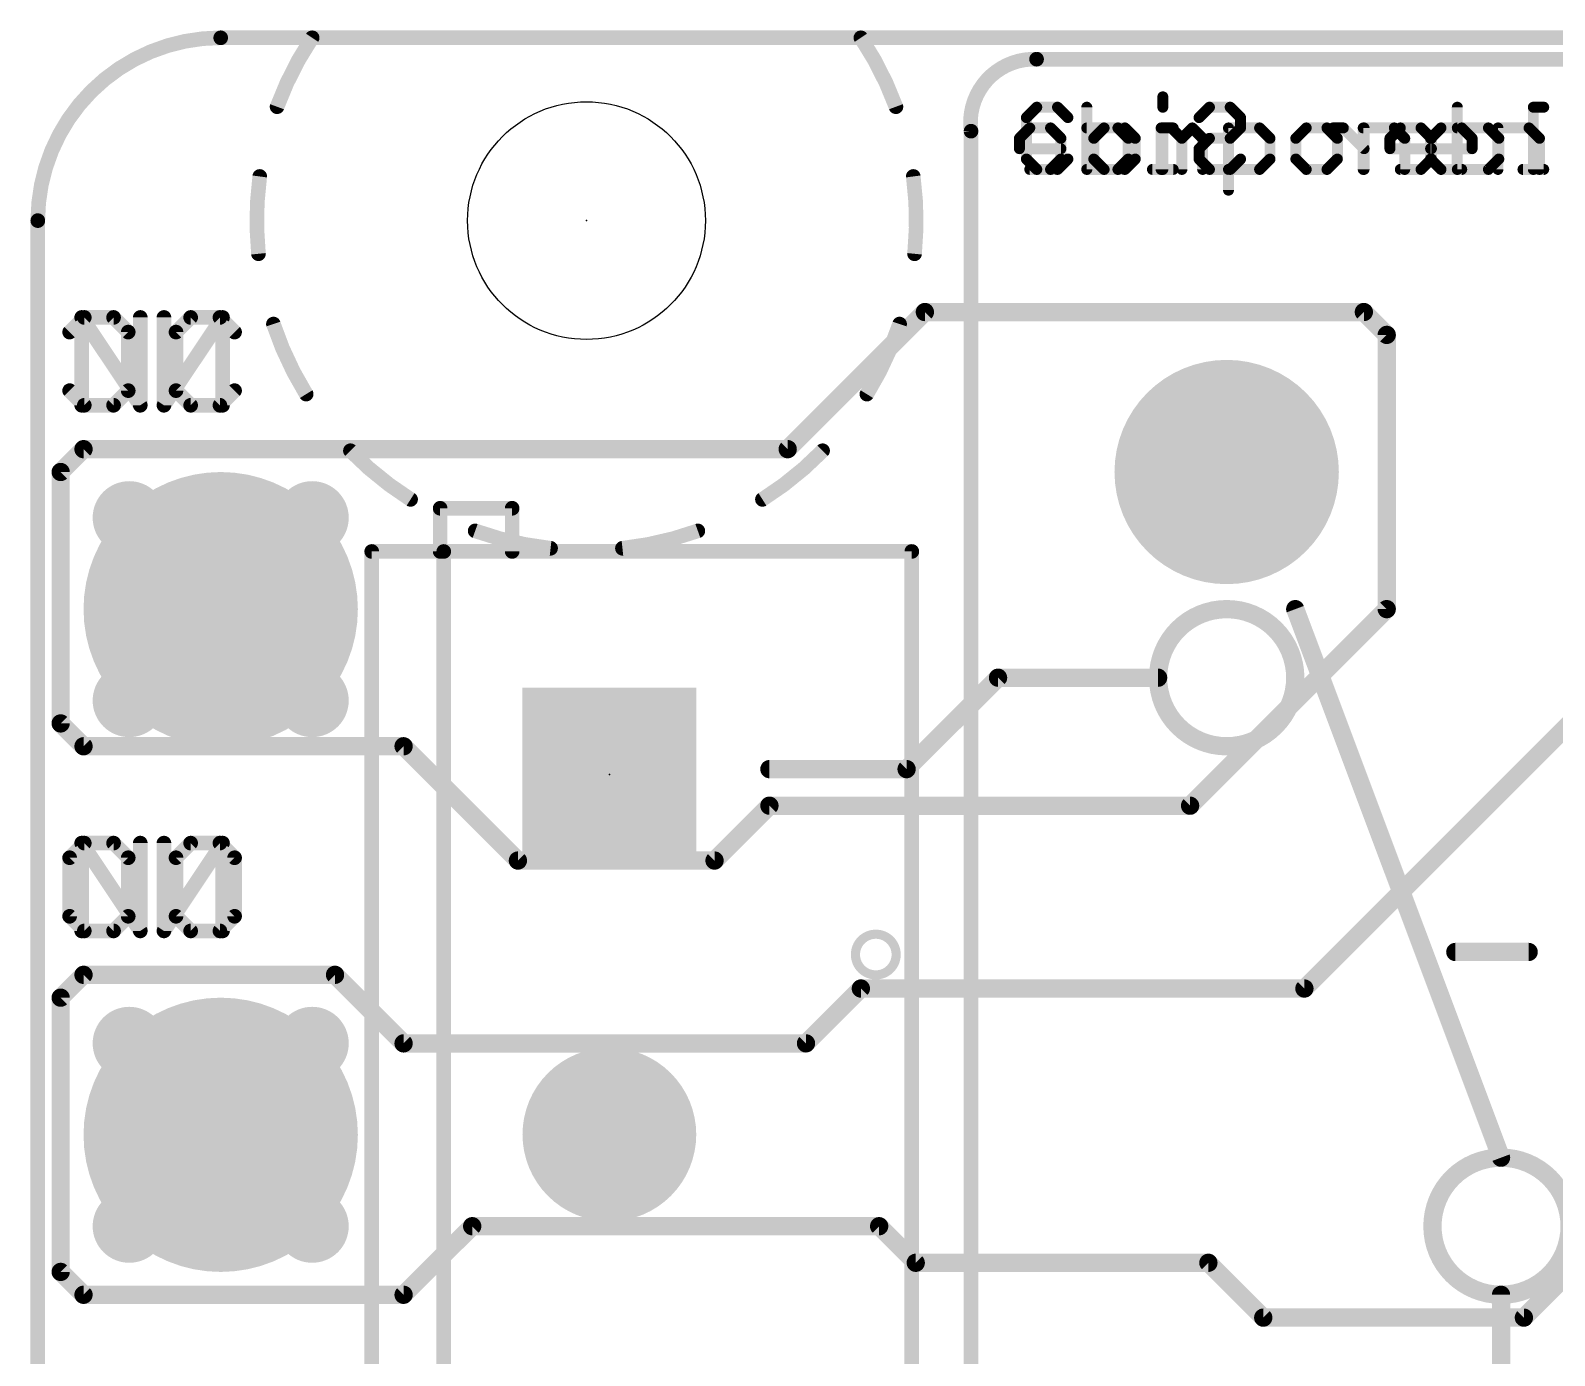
# Model space of a CAD drawing. Extents: x -31 to 86, y -14 to 53.
# Drawn here: x -0.1 to 21.06, y 12.17 to 30.58 of the extents above; entities that cross this region are included whole.
import ezdxf

# ---------------------------------------------------------------- set-up
doc = ezdxf.new("R2010")
doc.units = 0
for name, color, linetype in [('1', 12, 'CONTINUOUS'), ('16', 132, 'CONTINUOUS'), ('17', 110, 'CONTINUOUS'), ('18', 110, 'CONTINUOUS'), ('20', 53, 'CONTINUOUS'), ('21', 41, 'CONTINUOUS'), ('22', 40, 'CONTINUOUS'), ('23', 53, 'CONTINUOUS'), ('51', 53, 'CONTINUOUS')]:
    doc.layers.add(name, color=color, linetype=linetype)

# ---------------------------------------------------------------- blocks, each defined once
blk = doc.blocks.new('SQUAREP')
blk.add_solid([(-0.5, -0.5), (0.5, -0.5), (-0.5, 0.5), (0.5, 0.5)])
blk = doc.blocks.new('ROUNDP')
at = {"const_width": 0.5}
blk.add_lwpolyline([(0, -0.25, 1), (0, 0.25, 1), (0, -0.25)], format="xyb", dxfattribs=at)
blk = doc.blocks.new('ROUNDV')
at = {"const_width": 0.5}
blk.add_lwpolyline([(0, -0.25, 1), (0, 0.25, 1), (0, -0.25)], format="xyb", dxfattribs=at)

msp = doc.modelspace()

# ---------------------------------------------------------------- linework, layer by layer
at = {"layer": '1', "const_width": 0.254}
for points in [[(10.414, 24.765), (12.319, 26.67)], [(12.319, 26.67), (18.415, 26.67)], [(18.415, 26.67), (18.7325, 26.3525)], [(18.7325, 26.3525), (18.7325, 22.5425)], [(0.3175, 24.4475), (0.635, 24.765)], [(0.635, 24.765), (10.414, 24.765)], [(0.3175, 20.955), (0.3175, 24.4475)], [(18.7325, 22.5425), (16.002, 19.812)], [(17.5895, 17.272), (21.9075, 21.59)], [(0.635, 20.6375), (0.3175, 20.955)], [(5.08, 20.6375), (0.635, 20.6375)], [(6.6675, 19.05), (5.08, 20.6375)], [(10.16, 19.812), (9.398, 19.05)], [(16.002, 19.812), (10.16, 19.812)], [(27.6225, 19.685), (20.6375, 12.7)], [(9.398, 19.05), (6.6675, 19.05)], [(0.3175, 17.145), (0.635, 17.4625)], [(0.635, 17.4625), (4.1275, 17.4625)], [(4.1275, 17.4625), (5.08, 16.51)], [(10.668, 16.51), (11.43, 17.272)], [(11.43, 17.272), (17.5895, 17.272)], [(0.3175, 13.335), (0.3175, 17.145)], [(5.08, 16.51), (10.668, 16.51)], [(6.0325, 13.97), (5.08, 13.0175)], [(11.684, 13.97), (6.0325, 13.97)], [(12.192, 13.462), (11.684, 13.97)], [(16.256, 13.462), (12.192, 13.462)], [(17.018, 12.7), (16.256, 13.462)], [(0.635, 13.0175), (0.3175, 13.335)], [(5.08, 13.0175), (0.635, 13.0175)], [(20.6375, 12.7), (17.018, 12.7)]]:
    msp.add_lwpolyline(points, dxfattribs=at)
at = {"layer": '1', "const_width": 0.127}
for points in [[(12.319, 26.7335, 1), (12.319, 26.6065)], [(12.3639, 26.6251, 1), (12.2741, 26.7149)], [(18.4599, 26.7149, 1), (18.3701, 26.6251)], [(18.415, 26.6065, 1), (18.415, 26.7335)], [(18.796, 26.3525, 1), (18.669, 26.3525)], [(18.6876, 26.3076, 1), (18.7774, 26.3974)], [(0.635, 24.8285, 1), (0.635, 24.7015)], [(0.6799, 24.7201, 1), (0.5901, 24.8099)], [(10.3691, 24.8099, 1), (10.4589, 24.7201)], [(10.414, 24.7015, 1), (10.414, 24.8285)], [(0.381, 24.4475, 1), (0.254, 24.4475)], [(0.2726, 24.4924, 1), (0.3624, 24.4026)], [(18.7774, 22.4976, 1), (18.6876, 22.5874)], [(18.669, 22.5425, 1), (18.796, 22.5425)], [(0.3624, 20.9999, 1), (0.2726, 20.9101)], [(0.254, 20.955, 1), (0.381, 20.955)], [(0.635, 20.701, 1), (0.635, 20.574)], [(0.5901, 20.5926, 1), (0.6799, 20.6824)], [(5.1249, 20.6824, 1), (5.0351, 20.5926)], [(5.08, 20.574, 1), (5.08, 20.701)], [(10.16, 19.8755, 1), (10.16, 19.7485)], [(10.2049, 19.7671, 1), (10.1151, 19.8569)], [(15.9571, 19.8569, 1), (16.0469, 19.7671)], [(16.002, 19.7485, 1), (16.002, 19.8755)], [(6.6675, 19.1135, 1), (6.6675, 18.9865)], [(6.6226, 19.0051, 1), (6.7124, 19.0949)], [(9.3531, 19.0949, 1), (9.4429, 19.0051)], [(9.398, 18.9865, 1), (9.398, 19.1135)], [(0.635, 17.526, 1), (0.635, 17.399)], [(0.6799, 17.4176, 1), (0.5901, 17.5074)], [(4.1724, 17.5074, 1), (4.0826, 17.4176)], [(4.1275, 17.399, 1), (4.1275, 17.526)], [(11.43, 17.3355, 1), (11.43, 17.2085)], [(11.4749, 17.2271, 1), (11.3851, 17.3169)], [(17.5446, 17.3169, 1), (17.6344, 17.2271)], [(17.5895, 17.2085, 1), (17.5895, 17.3355)], [(0.381, 17.145, 1), (0.254, 17.145)], [(0.2726, 17.1899, 1), (0.3624, 17.1001)], [(5.08, 16.5735, 1), (5.08, 16.4465)], [(5.0351, 16.4651, 1), (5.1249, 16.5549)], [(10.6231, 16.5549, 1), (10.7129, 16.4651)], [(10.668, 16.4465, 1), (10.668, 16.5735)], [(6.0325, 14.0335, 1), (6.0325, 13.9065)], [(6.0774, 13.9251, 1), (5.9876, 14.0149)], [(11.7289, 14.0149, 1), (11.6391, 13.9251)], [(11.684, 13.9065, 1), (11.684, 14.0335)], [(12.192, 13.5255, 1), (12.192, 13.3985)], [(12.1471, 13.4171, 1), (12.2369, 13.5069)], [(16.3009, 13.5069, 1), (16.2111, 13.4171)], [(16.256, 13.3985, 1), (16.256, 13.5255)], [(0.3624, 13.3799, 1), (0.2726, 13.2901)], [(0.254, 13.335, 1), (0.381, 13.335)], [(0.635, 13.081, 1), (0.635, 12.954)], [(0.5901, 12.9726, 1), (0.6799, 13.0624)], [(5.0351, 13.0624, 1), (5.1249, 12.9726)], [(5.08, 12.954, 1), (5.08, 13.081)], [(17.018, 12.7635, 1), (17.018, 12.6365)], [(16.9731, 12.6551, 1), (17.0629, 12.7449)], [(20.5926, 12.7449, 1), (20.6824, 12.6551)], [(20.6375, 12.6365, 1), (20.6375, 12.7635)]]:
    msp.add_lwpolyline(points, format="xyb", dxfattribs=at)
at = {"layer": '16', "const_width": 0.254}
for points in [[(10.414, 24.765), (12.319, 26.67)], [(12.319, 26.67), (18.415, 26.67)], [(18.415, 26.67), (18.7325, 26.3525)], [(18.7325, 26.3525), (18.7325, 22.5425)], [(0.3175, 24.4475), (0.635, 24.765)], [(0.635, 24.765), (10.414, 24.765)], [(0.3175, 20.955), (0.3175, 24.4475)], [(18.7325, 22.5425), (16.002, 19.812)], [(17.5895, 17.272), (21.9075, 21.59)], [(0.635, 20.6375), (0.3175, 20.955)], [(5.08, 20.6375), (0.635, 20.6375)], [(6.6675, 19.05), (5.08, 20.6375)], [(10.16, 19.812), (9.398, 19.05)], [(16.002, 19.812), (10.16, 19.812)], [(27.6225, 19.685), (20.6375, 12.7)], [(9.398, 19.05), (6.6675, 19.05)], [(0.3175, 17.145), (0.635, 17.4625)], [(0.635, 17.4625), (4.1275, 17.4625)], [(4.1275, 17.4625), (5.08, 16.51)], [(10.668, 16.51), (11.43, 17.272)], [(11.43, 17.272), (17.5895, 17.272)], [(0.3175, 13.335), (0.3175, 17.145)], [(5.08, 16.51), (10.668, 16.51)], [(6.0325, 13.97), (5.08, 13.0175)], [(11.684, 13.97), (6.0325, 13.97)], [(12.192, 13.462), (11.684, 13.97)], [(16.256, 13.462), (12.192, 13.462)], [(17.018, 12.7), (16.256, 13.462)], [(0.635, 13.0175), (0.3175, 13.335)], [(5.08, 13.0175), (0.635, 13.0175)], [(20.6375, 12.7), (17.018, 12.7)]]:
    msp.add_lwpolyline(points, dxfattribs=at)
at = {"layer": '16', "const_width": 0.127}
for points in [[(12.319, 26.7335, 1), (12.319, 26.6065)], [(12.3639, 26.6251, 1), (12.2741, 26.7149)], [(18.4599, 26.7149, 1), (18.3701, 26.6251)], [(18.415, 26.6065, 1), (18.415, 26.7335)], [(18.796, 26.3525, 1), (18.669, 26.3525)], [(18.6876, 26.3076, 1), (18.7774, 26.3974)], [(0.635, 24.8285, 1), (0.635, 24.7015)], [(0.6799, 24.7201, 1), (0.5901, 24.8099)], [(10.3691, 24.8099, 1), (10.4589, 24.7201)], [(10.414, 24.7015, 1), (10.414, 24.8285)], [(0.381, 24.4475, 1), (0.254, 24.4475)], [(0.2726, 24.4924, 1), (0.3624, 24.4026)], [(18.7774, 22.4976, 1), (18.6876, 22.5874)], [(18.669, 22.5425, 1), (18.796, 22.5425)], [(0.3624, 20.9999, 1), (0.2726, 20.9101)], [(0.254, 20.955, 1), (0.381, 20.955)], [(0.635, 20.701, 1), (0.635, 20.574)], [(0.5901, 20.5926, 1), (0.6799, 20.6824)], [(5.1249, 20.6824, 1), (5.0351, 20.5926)], [(5.08, 20.574, 1), (5.08, 20.701)], [(10.16, 19.8755, 1), (10.16, 19.7485)], [(10.2049, 19.7671, 1), (10.1151, 19.8569)], [(15.9571, 19.8569, 1), (16.0469, 19.7671)], [(16.002, 19.7485, 1), (16.002, 19.8755)], [(6.6675, 19.1135, 1), (6.6675, 18.9865)], [(6.6226, 19.0051, 1), (6.7124, 19.0949)], [(9.3531, 19.0949, 1), (9.4429, 19.0051)], [(9.398, 18.9865, 1), (9.398, 19.1135)], [(0.635, 17.526, 1), (0.635, 17.399)], [(0.6799, 17.4176, 1), (0.5901, 17.5074)], [(4.1724, 17.5074, 1), (4.0826, 17.4176)], [(4.1275, 17.399, 1), (4.1275, 17.526)], [(11.43, 17.3355, 1), (11.43, 17.2085)], [(11.4749, 17.2271, 1), (11.3851, 17.3169)], [(17.5446, 17.3169, 1), (17.6344, 17.2271)], [(17.5895, 17.2085, 1), (17.5895, 17.3355)], [(0.381, 17.145, 1), (0.254, 17.145)], [(0.2726, 17.1899, 1), (0.3624, 17.1001)], [(5.08, 16.5735, 1), (5.08, 16.4465)], [(5.0351, 16.4651, 1), (5.1249, 16.5549)], [(10.6231, 16.5549, 1), (10.7129, 16.4651)], [(10.668, 16.4465, 1), (10.668, 16.5735)], [(6.0325, 14.0335, 1), (6.0325, 13.9065)], [(6.0774, 13.9251, 1), (5.9876, 14.0149)], [(11.7289, 14.0149, 1), (11.6391, 13.9251)], [(11.684, 13.9065, 1), (11.684, 14.0335)], [(12.192, 13.5255, 1), (12.192, 13.3985)], [(12.1471, 13.4171, 1), (12.2369, 13.5069)], [(16.3009, 13.5069, 1), (16.2111, 13.4171)], [(16.256, 13.3985, 1), (16.256, 13.5255)], [(0.3624, 13.3799, 1), (0.2726, 13.2901)], [(0.254, 13.335, 1), (0.381, 13.335)], [(0.635, 13.081, 1), (0.635, 12.954)], [(0.5901, 12.9726, 1), (0.6799, 13.0624)], [(5.0351, 13.0624, 1), (5.1249, 12.9726)], [(5.08, 12.954, 1), (5.08, 13.081)], [(17.018, 12.7635, 1), (17.018, 12.6365)], [(16.9731, 12.6551, 1), (17.0629, 12.7449)], [(20.5926, 12.7449, 1), (20.6824, 12.6551)], [(20.6375, 12.6365, 1), (20.6375, 12.7635)]]:
    msp.add_lwpolyline(points, format="xyb", dxfattribs=at)
at = {"layer": '20'}
for points, const_width in [([(2.54, 30.48, 0.4142), (0, 27.94)], 0.2032), ([(2.54, 30.5308, 1), (2.54, 30.4292)], 0.1016), ([(2.54, 30.4292, 1), (2.54, 30.5308)], 0.1016), ([(0.0508, 27.94, 1), (-0.0508, 27.94)], 0.1016), ([(-0.0508, 27.94, 1), (0.0508, 27.94)], 0.1016)]:
    msp.add_lwpolyline(points, format="xyb", dxfattribs=dict(at, const_width=const_width))
at = {"layer": '20', "const_width": 0.2032}
for points in [[(2.54, 30.48), (59.69, 30.48)], [(0, 27.94), (0, 2.54)]]:
    msp.add_lwpolyline(points, dxfattribs=at)
at = {"layer": '20'}
msp.add_circle((7.62, 27.94), 1.651, dxfattribs=at)
at = {"layer": '21'}
for points, const_width in [([(3.81, 30.48, 0.0589), (3.323, 29.5221)], 0.2032), ([(3.8523, 30.4518, 1), (3.7677, 30.5082)], 0.1016), ([(11.917, 29.5221, 0.0589), (11.43, 30.48)], 0.2032), ([(11.4723, 30.5082, 1), (11.3877, 30.4518)], 0.1016), ([(13.87, 30.1825, 0.4663), (12.96, 29.1825)], 0.2032), ([(13.87, 30.2333, 1), (13.87, 30.1317)], 0.1016), ([(13.868, 30.1317, 1), (13.872, 30.2333)], 0.1016), ([(3.2753, 29.5397, 1), (3.3706, 29.5046)], 0.1016), ([(11.8694, 29.5046, 1), (11.9647, 29.5397)], 0.1016), ([(13.7668, 29.3715, 1), (13.6906, 29.3715)], 0.0762), ([(13.7018, 29.3984, 1), (13.7556, 29.3445)], 0.0762), ([(13.8728, 29.5536, 1), (13.8728, 29.4774)], 0.0762), ([(13.8997, 29.4886, 1), (13.8458, 29.5425)], 0.0762), ([(14.1878, 29.5425, 1), (14.1339, 29.4886)], 0.0762), ([(14.1609, 29.4774, 1), (14.1609, 29.5536)], 0.0762), ([(14.278, 29.3445, 1), (14.3319, 29.3984)], 0.0762), ([(13.0108, 29.1825, 1), (12.9092, 29.1825)], 0.1016), ([(12.9097, 29.1757, 1), (13.0103, 29.1893)], 0.1016), ([(14.8083, 29.2655, 1), (14.8083, 29.1893)], 0.0762), ([(14.8352, 29.2005, 1), (14.7813, 29.2544)], 0.0762), ([(15.1233, 29.2544, 1), (15.0694, 29.2005)], 0.0762), ([(15.0964, 29.1893, 1), (15.0964, 29.2655)], 0.0762), ([(15.6378, 29.2274, 1), (15.5616, 29.2274)], 0.0762), ([(15.5997, 29.2655, 1), (15.5997, 29.1893)], 0.0762), ([(15.7707, 29.2544, 1), (15.7169, 29.2005)], 0.0762), ([(15.7438, 29.1893, 1), (15.7438, 29.2655)], 0.0762), ([(16.0588, 29.2544, 1), (16.005, 29.2005)], 0.0762), ([(16.0588, 29.2005, 1), (16.005, 29.2544)], 0.0762), ([(16.5734, 29.2274, 1), (16.4972, 29.2274)], 0.0762), ([(16.5353, 29.2655, 1), (16.5353, 29.1893)], 0.0762), ([(16.9944, 29.2544, 1), (16.9405, 29.2005)], 0.0762), ([(16.9674, 29.1893, 1), (16.9674, 29.2655)], 0.0762), ([(17.6148, 29.2655, 1), (17.6148, 29.1893)], 0.0762), ([(17.6418, 29.2005, 1), (17.5879, 29.2544)], 0.0762), ([(17.9299, 29.2544, 1), (17.876, 29.2005)], 0.0762), ([(17.9029, 29.1893, 1), (17.9029, 29.2655)], 0.0762), ([(18.4444, 29.2274, 1), (18.3682, 29.2274)], 0.0762), ([(18.4063, 29.2655, 1), (18.4063, 29.1893)], 0.0762), ([(18.8654, 29.2544, 1), (18.8115, 29.2005)], 0.0762), ([(18.8385, 29.1893, 1), (18.8385, 29.2655)], 0.0762), ([(19.4859, 29.2655, 1), (19.4859, 29.1893)], 0.0762), ([(19.5128, 29.2005, 1), (19.4589, 29.2544)], 0.0762), ([(19.8009, 29.2544, 1), (19.747, 29.2005)], 0.0762), ([(19.774, 29.1893, 1), (19.774, 29.2655)], 0.0762), ([(20.3154, 29.2274, 1), (20.2392, 29.2274)], 0.0762), ([(20.2773, 29.2655, 1), (20.2773, 29.1893)], 0.0762), ([(20.7364, 29.2544, 1), (20.6826, 29.2005)], 0.0762), ([(20.7095, 29.1893, 1), (20.7095, 29.2655)], 0.0762), ([(14.7023, 29.0834, 1), (14.6261, 29.0834)], 0.0762), ([(14.6373, 29.1103, 1), (14.6912, 29.0564)], 0.0762), ([(15.2785, 29.0834, 1), (15.2023, 29.0834)], 0.0762), ([(15.2135, 29.0564, 1), (15.2674, 29.1103)], 0.0762), ([(15.8609, 29.1103, 1), (15.9148, 29.0564)], 0.0762), ([(15.926, 29.0834, 1), (15.8498, 29.0834)], 0.0762), ([(15.8609, 29.0564, 1), (15.9148, 29.1103)], 0.0762), ([(16.2141, 29.0834, 1), (16.1379, 29.0834)], 0.0762), ([(16.149, 29.0564, 1), (16.2029, 29.1103)], 0.0762), ([(17.1496, 29.0834, 1), (17.0734, 29.0834)], 0.0762), ([(17.0845, 29.0564, 1), (17.1384, 29.1103)], 0.0762), ([(17.4438, 29.1103, 1), (17.4977, 29.0564)], 0.0762), ([(17.5089, 29.0834, 1), (17.4327, 29.0834)], 0.0762), ([(18.0851, 29.0834, 1), (18.0089, 29.0834)], 0.0762), ([(18.0201, 29.0564, 1), (18.0739, 29.1103)], 0.0762), ([(19.0206, 29.0834, 1), (18.9444, 29.0834)], 0.0762), ([(18.9556, 29.0564, 1), (19.0095, 29.1103)], 0.0762), ([(19.3799, 29.0834, 1), (19.3037, 29.0834)], 0.0762), ([(19.3149, 29.1103, 1), (19.3688, 29.0564)], 0.0762), ([(19.3418, 28.9774, 1), (19.3418, 28.9012)], 0.0762), ([(19.9561, 29.0834, 1), (19.8799, 29.0834)], 0.0762), ([(19.8911, 29.0564, 1), (19.945, 29.1103)], 0.0762), ([(19.918, 28.9012, 1), (19.918, 28.9774)], 0.0762), ([(20.8917, 29.0834, 1), (20.8155, 29.0834)], 0.0762), ([(20.8266, 29.0564, 1), (20.8805, 29.1103)], 0.0762), ([(13.7556, 28.8222, 1), (13.7018, 28.7683)], 0.0762), ([(13.6906, 28.7953, 1), (13.7668, 28.7953)], 0.0762), ([(14.3319, 28.7683, 1), (14.278, 28.8222)], 0.0762), ([(14.6912, 28.8222, 1), (14.6373, 28.7683)], 0.0762), ([(14.6261, 28.7953, 1), (14.7023, 28.7953)], 0.0762), ([(15.2023, 28.7953, 1), (15.2785, 28.7953)], 0.0762), ([(15.2674, 28.7683, 1), (15.2135, 28.8222)], 0.0762), ([(17.0734, 28.7953, 1), (17.1496, 28.7953)], 0.0762), ([(17.1384, 28.7683, 1), (17.0845, 28.8222)], 0.0762), ([(17.4977, 28.8222, 1), (17.4438, 28.7683)], 0.0762), ([(17.4327, 28.7953, 1), (17.5089, 28.7953)], 0.0762), ([(18.0089, 28.7953, 1), (18.0851, 28.7953)], 0.0762), ([(18.0739, 28.7683, 1), (18.0201, 28.8222)], 0.0762), ([(19.3688, 28.8222, 1), (19.3149, 28.7683)], 0.0762), ([(19.3037, 28.7953, 1), (19.3799, 28.7953)], 0.0762), ([(19.8799, 28.9393, 1), (19.9561, 28.9393)], 0.0762), ([(3.0822, 28.5536, 0.0589), (3.0642, 27.4792)], 0.2032), ([(3.1326, 28.5468, 1), (3.0319, 28.5604)], 0.1016), ([(12.2081, 28.5604, 1), (12.1074, 28.5468)], 0.1016), ([(12.1758, 27.4792, 0.0589), (12.1578, 28.5536)], 0.2032), ([(13.8728, 28.6893, 1), (13.8728, 28.6131)], 0.0762), ([(13.8458, 28.6243, 1), (13.8997, 28.6781)], 0.0762), ([(14.1339, 28.6781, 1), (14.1878, 28.6243)], 0.0762), ([(14.1609, 28.6131, 1), (14.1609, 28.6893)], 0.0762), ([(14.8083, 28.6893, 1), (14.8083, 28.6131)], 0.0762), ([(14.7813, 28.6243, 1), (14.8352, 28.6781)], 0.0762), ([(15.0694, 28.6781, 1), (15.1233, 28.6243)], 0.0762), ([(15.0964, 28.6131, 1), (15.0964, 28.6893)], 0.0762), ([(15.5616, 28.6512, 1), (15.6378, 28.6512)], 0.0762), ([(15.8498, 28.6512, 1), (15.926, 28.6512)], 0.0762), ([(16.1379, 28.6512, 1), (16.2141, 28.6512)], 0.0762), ([(16.5353, 28.6893, 1), (16.5353, 28.6131)], 0.0762), ([(16.9405, 28.6781, 1), (16.9944, 28.6243)], 0.0762), ([(16.9674, 28.6131, 1), (16.9674, 28.6893)], 0.0762), ([(17.6148, 28.6893, 1), (17.6148, 28.6131)], 0.0762), ([(17.5879, 28.6243, 1), (17.6418, 28.6781)], 0.0762), ([(17.876, 28.6781, 1), (17.9299, 28.6243)], 0.0762), ([(17.9029, 28.6131, 1), (17.9029, 28.6893)], 0.0762), ([(18.3682, 28.6512, 1), (18.4444, 28.6512)], 0.0762), ([(18.9444, 28.6512, 1), (19.0206, 28.6512)], 0.0762), ([(19.4859, 28.6893, 1), (19.4859, 28.6131)], 0.0762), ([(19.4589, 28.6243, 1), (19.5128, 28.6781)], 0.0762), ([(19.774, 28.6131, 1), (19.774, 28.6893)], 0.0762), ([(20.2392, 28.6512, 1), (20.3154, 28.6512)], 0.0762), ([(20.8155, 28.6512, 1), (20.8917, 28.6512)], 0.0762), ([(16.4972, 28.3631, 1), (16.5734, 28.3631)], 0.0762), ([(3.0137, 27.4741, 1), (3.1147, 27.4843)], 0.1016), ([(12.1253, 27.4843, 1), (12.2263, 27.4741)], 0.1016), ([(0.6519, 26.623, 1), (0.5673, 26.5667)], 0.1016), ([(0.6604, 26.5948, 1), (0.5588, 26.5948)], 0.1016), ([(1.4739, 26.5948, 1), (1.3723, 26.5948)], 0.1016), ([(2.1227, 26.6456, 1), (2.1227, 26.544)], 0.1016), ([(2.1586, 26.5589, 1), (2.0868, 26.6308)], 0.1016), ([(2.5654, 26.6308, 1), (2.4935, 26.5589)], 0.1016), ([(2.5294, 26.544, 1), (2.5294, 26.6456)], 0.1016), ([(1.9701, 26.3915, 1), (1.8685, 26.3915)], 0.1016), ([(1.8834, 26.4274, 1), (1.9552, 26.3555)], 0.1016), ([(2.6969, 26.3555, 1), (2.7687, 26.4274)], 0.1016), ([(3.2722, 26.5031, 0.0589), (3.7268, 25.5294)], 0.2032), ([(3.3205, 26.519, 1), (3.224, 26.4871)], 0.1016), ([(11.5132, 25.5294, 0.0589), (11.9678, 26.5031)], 0.2032), ([(12.016, 26.4871, 1), (11.9195, 26.519)], 0.1016), ([(1.9552, 25.6139, 1), (1.8834, 25.5421)], 0.1016), ([(1.8685, 25.578, 1), (1.9701, 25.578)], 0.1016), ([(2.7687, 25.5421, 1), (2.6969, 25.6139)], 0.1016), ([(0.5588, 25.3746, 1), (0.6604, 25.3746)], 0.1016), ([(1.3723, 25.3746, 1), (1.4739, 25.3746)], 0.1016), ([(1.3808, 25.3464, 1), (1.4654, 25.4028)], 0.1016), ([(2.1227, 25.4254, 1), (2.1227, 25.3238)], 0.1016), ([(2.0868, 25.3387, 1), (2.1586, 25.4105)], 0.1016), ([(2.4935, 25.4105, 1), (2.5654, 25.3387)], 0.1016), ([(2.5294, 25.3238, 1), (2.5294, 25.4254)], 0.1016), ([(3.6836, 25.5027, 1), (3.77, 25.5562)], 0.1016), ([(11.47, 25.5562, 1), (11.5564, 25.5027)], 0.1016), ([(4.3779, 24.7787, 1), (4.3052, 24.7077)], 0.1016), ([(4.3416, 24.7432, 0.0589), (5.1769, 24.0672)], 0.2032), ([(10.0631, 24.0672, 0.0589), (10.8984, 24.7432)], 0.2032), ([(10.9348, 24.7077, 1), (10.8621, 24.7787)], 0.1016), ([(5.1497, 24.0242, 1), (5.204, 24.1101)], 0.1016), ([(10.036, 24.1101, 1), (10.0903, 24.0242)], 0.1016), ([(6.0911, 23.6777, 1), (6.0568, 23.582)], 0.1016), ([(6.0739, 23.6298, 0.0589), (7.121, 23.3882)], 0.2032), ([(8.119, 23.3882, 0.0589), (9.1661, 23.6298)], 0.2032), ([(9.1832, 23.582, 1), (9.1489, 23.6777)], 0.1016), ([(4.6883, 23.3438, 1), (4.5867, 23.3438)], 0.1016), ([(4.6375, 23.3946, 1), (4.6375, 23.293)], 0.1016), ([(5.6375, 23.3946, 1), (5.6375, 23.293)], 0.1016), ([(5.6883, 23.3438, 1), (5.5867, 23.3438)], 0.1016), ([(5.6375, 23.293, 1), (5.6375, 23.3946)], 0.1016), ([(7.1155, 23.3377, 1), (7.1265, 23.4387)], 0.1016), ([(8.1135, 23.4387, 1), (8.1245, 23.3377)], 0.1016), ([(12.1883, 23.3438, 1), (12.0867, 23.3438)], 0.1016), ([(12.1375, 23.293, 1), (12.1375, 23.3946)], 0.1016), ([(0.6519, 19.3205, 1), (0.5673, 19.2642)], 0.1016), ([(0.6604, 19.2923, 1), (0.5588, 19.2923)], 0.1016), ([(1.4739, 19.2923, 1), (1.3723, 19.2923)], 0.1016), ([(2.1227, 19.3431, 1), (2.1227, 19.2415)], 0.1016), ([(2.1586, 19.2564, 1), (2.0868, 19.3283)], 0.1016), ([(2.5654, 19.3283, 1), (2.4935, 19.2564)], 0.1016), ([(2.5294, 19.2415, 1), (2.5294, 19.3431)], 0.1016), ([(1.9701, 19.089, 1), (1.8685, 19.089)], 0.1016), ([(1.8834, 19.1249, 1), (1.9552, 19.053)], 0.1016), ([(2.7836, 19.089, 1), (2.682, 19.089)], 0.1016), ([(2.6969, 19.053, 1), (2.7687, 19.1249)], 0.1016), ([(1.9552, 18.3114, 1), (1.8834, 18.2396)], 0.1016), ([(1.8685, 18.2755, 1), (1.9701, 18.2755)], 0.1016), ([(2.682, 18.2755, 1), (2.7836, 18.2755)], 0.1016), ([(2.7687, 18.2396, 1), (2.6969, 18.3114)], 0.1016), ([(0.5588, 18.0721, 1), (0.6604, 18.0721)], 0.1016), ([(1.3723, 18.0721, 1), (1.4739, 18.0721)], 0.1016), ([(1.3808, 18.0439, 1), (1.4654, 18.1003)], 0.1016), ([(2.1227, 18.1229, 1), (2.1227, 18.0213)], 0.1016), ([(2.0868, 18.0362, 1), (2.1586, 18.108)], 0.1016), ([(2.4935, 18.108, 1), (2.5654, 18.0362)], 0.1016), ([(2.5294, 18.0213, 1), (2.5294, 18.1229)], 0.1016)]:
    msp.add_lwpolyline(points, format="xyb", dxfattribs=dict(at, const_width=const_width))
for points, const_width in [([(13.87, 30.1825), (25.645, 30.1825)], 0.2032), ([(13.8728, 29.5155), (13.7287, 29.3715)], 0.1524), ([(13.7287, 29.3715), (13.7287, 28.7953)], 0.1524), ([(14.1609, 29.5155), (13.8728, 29.5155)], 0.1524), ([(14.3049, 29.3715), (14.1609, 29.5155)], 0.1524), ([(12.96, 3.7825), (12.96, 29.1825)], 0.2032), ([(14.8083, 29.2274), (14.6642, 29.0834)], 0.1524), ([(15.0964, 29.2274), (14.8083, 29.2274)], 0.1524), ([(15.2404, 29.0834), (15.0964, 29.2274)], 0.1524), ([(15.5997, 28.6512), (15.5997, 29.2274)], 0.1524), ([(15.5997, 29.2274), (15.7438, 29.2274)], 0.1524), ([(15.7438, 29.2274), (15.8879, 29.0834)], 0.1524), ([(15.8879, 29.0834), (16.0319, 29.2274)], 0.1524), ([(16.0319, 29.2274), (16.176, 29.0834)], 0.1524), ([(16.5353, 28.3631), (16.5353, 29.2274)], 0.1524), ([(16.5353, 29.2274), (16.9674, 29.2274)], 0.1524), ([(16.9674, 29.2274), (17.1115, 29.0834)], 0.1524), ([(17.6148, 29.2274), (17.4708, 29.0834)], 0.1524), ([(17.9029, 29.2274), (17.6148, 29.2274)], 0.1524), ([(18.047, 29.0834), (17.9029, 29.2274)], 0.1524), ([(18.4063, 28.6512), (18.4063, 29.2274)], 0.1524), ([(18.4063, 29.2274), (18.8385, 29.2274)], 0.1524), ([(18.8385, 29.2274), (18.9825, 29.0834)], 0.1524), ([(19.3418, 29.0834), (19.4859, 29.2274)], 0.1524), ([(19.4859, 29.2274), (19.774, 29.2274)], 0.1524), ([(19.774, 29.2274), (19.918, 29.0834)], 0.1524), ([(20.2773, 28.6512), (20.2773, 29.2274)], 0.1524), ([(20.2773, 29.2274), (20.7095, 29.2274)], 0.1524), ([(20.7095, 29.2274), (20.8536, 29.0834)], 0.1524), ([(14.6642, 29.0834), (14.6642, 28.7953)], 0.1524), ([(15.2404, 28.7953), (15.2404, 29.0834)], 0.1524), ([(15.8879, 29.0834), (15.8879, 28.6512)], 0.1524), ([(16.176, 29.0834), (16.176, 28.6512)], 0.1524), ([(17.1115, 29.0834), (17.1115, 28.7953)], 0.1524), ([(17.4708, 29.0834), (17.4708, 28.7953)], 0.1524), ([(18.047, 28.7953), (18.047, 29.0834)], 0.1524), ([(18.9825, 29.0834), (18.9825, 28.6512)], 0.1524), ([(19.3418, 28.7953), (19.3418, 29.0834)], 0.1524), ([(19.918, 28.9393), (19.3418, 28.9393)], 0.1524), ([(19.918, 29.0834), (19.918, 28.9393)], 0.1524), ([(20.8536, 29.0834), (20.8536, 28.6512)], 0.1524), ([(13.7287, 28.7953), (13.8728, 28.6512)], 0.1524), ([(14.1609, 28.6512), (14.3049, 28.7953)], 0.1524), ([(14.6642, 28.7953), (14.8083, 28.6512)], 0.1524), ([(15.0964, 28.6512), (15.2404, 28.7953)], 0.1524), ([(17.1115, 28.7953), (16.9674, 28.6512)], 0.1524), ([(17.4708, 28.7953), (17.6148, 28.6512)], 0.1524), ([(17.9029, 28.6512), (18.047, 28.7953)], 0.1524), ([(19.4859, 28.6512), (19.3418, 28.7953)], 0.1524), ([(13.8728, 28.6512), (14.1609, 28.6512)], 0.1524), ([(14.8083, 28.6512), (15.0964, 28.6512)], 0.1524), ([(16.9674, 28.6512), (16.5353, 28.6512)], 0.1524), ([(17.6148, 28.6512), (17.9029, 28.6512)], 0.1524), ([(19.774, 28.6512), (19.4859, 28.6512)], 0.1524), ([(0.6096, 25.3746), (0.6096, 26.5948)], 0.2032), ([(0.6096, 26.5948), (1.4231, 25.3746)], 0.2032), ([(1.4231, 25.3746), (1.4231, 26.5948)], 0.2032), ([(2.1227, 26.5948), (1.9193, 26.3915)], 0.2032), ([(2.5294, 26.5948), (2.1227, 26.5948)], 0.2032), ([(2.7328, 26.3915), (2.5294, 26.5948)], 0.2032), ([(1.9193, 26.3915), (1.9193, 25.578)], 0.2032), ([(1.9193, 25.578), (2.1227, 25.3746)], 0.2032), ([(2.5294, 25.3746), (2.7328, 25.578)], 0.2032), ([(2.1227, 25.3746), (2.5294, 25.3746)], 0.2032), ([(4.6375, 7.1438), (4.6375, 23.3438)], 0.2032), ([(4.6375, 23.3438), (5.6375, 23.3438)], 0.2032), ([(5.6375, 23.3438), (12.1375, 23.3438)], 0.2032), ([(5.6375, 7.1438), (5.6375, 23.3438)], 0.2032), ([(12.1375, 23.3438), (12.1375, 7.1438)], 0.2032), ([(0.6096, 18.0721), (0.6096, 19.2923)], 0.2032), ([(0.6096, 19.2923), (1.4231, 18.0721)], 0.2032), ([(1.4231, 18.0721), (1.4231, 19.2923)], 0.2032), ([(2.1227, 19.2923), (1.9193, 19.089)], 0.2032), ([(2.5294, 19.2923), (2.1227, 19.2923)], 0.2032), ([(2.7328, 19.089), (2.5294, 19.2923)], 0.2032), ([(1.9193, 19.089), (1.9193, 18.2755)], 0.2032), ([(2.7328, 18.2755), (2.7328, 19.089)], 0.2032), ([(1.9193, 18.2755), (2.1227, 18.0721)], 0.2032), ([(2.5294, 18.0721), (2.7328, 18.2755)], 0.2032), ([(2.1227, 18.0721), (2.5294, 18.0721)], 0.2032)]:
    msp.add_lwpolyline(points, dxfattribs=dict(at, const_width=const_width))
at = {"layer": '22'}
for points, const_width in [([(3.81, 30.48, 0.0589), (3.323, 29.5221)], 0.2032), ([(3.8523, 30.4518, 1), (3.7677, 30.5082)], 0.1016), ([(11.917, 29.5221, 0.0589), (11.43, 30.48)], 0.2032), ([(11.4723, 30.5082, 1), (11.3877, 30.4518)], 0.1016), ([(15.6615, 29.6596, 1), (15.5853, 29.6596)], 0.0762), ([(3.2753, 29.5397, 1), (3.3706, 29.5046)], 0.1016), ([(11.8694, 29.5046, 1), (11.9647, 29.5397)], 0.1016), ([(14.6056, 29.5155, 1), (14.5294, 29.5155)], 0.0762), ([(15.5853, 29.5155, 1), (15.6615, 29.5155)], 0.0762), ([(16.0998, 29.3984, 1), (16.1536, 29.3445)], 0.0762), ([(16.2708, 29.5536, 1), (16.2708, 29.4774)], 0.0762), ([(16.2977, 29.4886, 1), (16.2438, 29.5425)], 0.0762), ([(16.5858, 29.5425, 1), (16.5319, 29.4886)], 0.0762), ([(16.5589, 29.4774, 1), (16.5589, 29.5536)], 0.0762), ([(16.741, 29.3715, 1), (16.6648, 29.3715)], 0.0762), ([(16.676, 29.3445, 1), (16.7299, 29.3984)], 0.0762), ([(19.751, 29.5155, 1), (19.6748, 29.5155)], 0.0762), ([(20.7687, 29.5536, 1), (20.7687, 29.4774)], 0.0762), ([(20.8068, 29.5155, 1), (20.7306, 29.5155)], 0.0762), ([(20.9128, 29.4774, 1), (20.9128, 29.5536)], 0.0762), ([(13.776, 29.2655, 1), (13.776, 29.1893)], 0.0762), ([(13.803, 29.2005, 1), (13.7491, 29.2544)], 0.0762), ([(14.0911, 29.2544, 1), (14.0372, 29.2005)], 0.0762), ([(14.0642, 29.1893, 1), (14.0642, 29.2655)], 0.0762), ([(14.5675, 29.2655, 1), (14.5675, 29.1893)], 0.0762), ([(15.0266, 29.2544, 1), (14.9727, 29.2005)], 0.0762), ([(14.9997, 29.1893, 1), (14.9997, 29.2655)], 0.0762), ([(15.6234, 29.2655, 1), (15.6234, 29.1893)], 0.0762), ([(15.6615, 29.2274, 1), (15.5853, 29.2274)], 0.0762), ([(15.7674, 29.1893, 1), (15.7674, 29.2655)], 0.0762), ([(16.6648, 29.2274, 1), (16.741, 29.2274)], 0.0762), ([(16.7299, 29.2005, 1), (16.676, 29.2544)], 0.0762), ([(17.9859, 29.2655, 1), (17.9859, 29.1893)], 0.0762), ([(18.1569, 29.2544, 1), (18.103, 29.2005)], 0.0762), ([(18.1299, 29.1893, 1), (18.1299, 29.2655)], 0.0762), ([(18.4561, 29.2274, 1), (18.3799, 29.2274)], 0.0762), ([(18.9214, 29.2655, 1), (18.9214, 29.1893)], 0.0762), ([(18.9483, 29.2005, 1), (18.8945, 29.2544)], 0.0762), ([(19.2365, 29.2544, 1), (19.1826, 29.2005)], 0.0762), ([(19.2095, 29.1893, 1), (19.2095, 29.2655)], 0.0762), ([(19.7129, 29.2655, 1), (19.7129, 29.1893)], 0.0762), ([(20.172, 29.2544, 1), (20.1181, 29.2005)], 0.0762), ([(20.145, 29.1893, 1), (20.145, 29.2655)], 0.0762), ([(13.605, 29.1103, 1), (13.6589, 29.0564)], 0.0762), ([(13.6701, 29.0834, 1), (13.5939, 29.0834)], 0.0762), ([(13.632, 28.9774, 1), (13.632, 28.9012)], 0.0762), ([(14.2463, 29.0834, 1), (14.1701, 29.0834)], 0.0762), ([(14.1813, 29.0564, 1), (14.2352, 29.1103)], 0.0762), ([(14.2082, 28.9012, 1), (14.2082, 28.9774)], 0.0762), ([(15.1818, 29.0834, 1), (15.1056, 29.0834)], 0.0762), ([(15.1168, 29.0564, 1), (15.1707, 29.1103)], 0.0762), ([(16.1648, 28.9393, 1), (16.0886, 28.9393)], 0.0762), ([(16.0998, 28.9663, 1), (16.1536, 28.9124)], 0.0762), ([(16.2708, 29.1215, 1), (16.2708, 29.0453)], 0.0762), ([(16.2977, 29.0564, 1), (16.2438, 29.1103)], 0.0762), ([(16.5319, 29.1103, 1), (16.5858, 29.0564)], 0.0762), ([(16.5589, 29.0453, 1), (16.5589, 29.1215)], 0.0762), ([(18.3911, 28.9124, 1), (18.445, 28.9663)], 0.0762), ([(18.8154, 29.0834, 1), (18.7392, 29.0834)], 0.0762), ([(18.7504, 29.1103, 1), (18.8043, 29.0564)], 0.0762), ([(18.7773, 28.9774, 1), (18.7773, 28.9012)], 0.0762), ([(19.3917, 29.0834, 1), (19.3155, 29.0834)], 0.0762), ([(19.3266, 29.0564, 1), (19.3805, 29.1103)], 0.0762), ([(19.3536, 28.9012, 1), (19.3536, 28.9774)], 0.0762), ([(20.3272, 29.0834, 1), (20.251, 29.0834)], 0.0762), ([(20.2621, 29.0564, 1), (20.316, 29.1103)], 0.0762), ([(13.5939, 28.9393, 1), (13.6701, 28.9393)], 0.0762), ([(14.1701, 28.7953, 1), (14.2463, 28.7953)], 0.0762), ([(14.2352, 28.7683, 1), (14.1813, 28.8222)], 0.0762), ([(15.1056, 28.7953, 1), (15.1818, 28.7953)], 0.0762), ([(15.1707, 28.7683, 1), (15.1168, 28.8222)], 0.0762), ([(16.1536, 28.8222, 1), (16.0998, 28.7683)], 0.0762), ([(16.0886, 28.7953, 1), (16.1648, 28.7953)], 0.0762), ([(16.7299, 28.7683, 1), (16.676, 28.8222)], 0.0762), ([(18.7392, 28.9393, 1), (18.8154, 28.9393)], 0.0762), ([(19.3155, 28.7953, 1), (19.3917, 28.7953)], 0.0762), ([(19.3805, 28.7683, 1), (19.3266, 28.8222)], 0.0762), ([(20.251, 28.7953, 1), (20.3272, 28.7953)], 0.0762), ([(20.316, 28.7683, 1), (20.2621, 28.8222)], 0.0762), ([(3.0822, 28.5536, 0.0589), (3.0642, 27.4792)], 0.2032), ([(3.1326, 28.5468, 1), (3.0319, 28.5604)], 0.1016), ([(12.2081, 28.5604, 1), (12.1074, 28.5468)], 0.1016), ([(12.1758, 27.4792, 0.0589), (12.1578, 28.5536)], 0.2032), ([(13.776, 28.6893, 1), (13.776, 28.6131)], 0.0762), ([(14.0372, 28.6781, 1), (14.0911, 28.6243)], 0.0762), ([(14.0642, 28.6131, 1), (14.0642, 28.6893)], 0.0762), ([(14.5675, 28.6893, 1), (14.5675, 28.6131)], 0.0762), ([(14.5294, 28.6512, 1), (14.6056, 28.6512)], 0.0762), ([(14.9727, 28.6781, 1), (15.0266, 28.6243)], 0.0762), ([(14.9997, 28.6131, 1), (14.9997, 28.6893)], 0.0762), ([(15.4793, 28.6893, 1), (15.4793, 28.6131)], 0.0762), ([(15.5853, 28.6512, 1), (15.6615, 28.6512)], 0.0762), ([(15.7674, 28.6131, 1), (15.7674, 28.6893)], 0.0762), ([(16.2708, 28.6893, 1), (16.2708, 28.6131)], 0.0762), ([(16.2438, 28.6243, 1), (16.2977, 28.6781)], 0.0762), ([(16.5319, 28.6781, 1), (16.5858, 28.6243)], 0.0762), ([(16.5589, 28.6131, 1), (16.5589, 28.6893)], 0.0762), ([(18.3799, 28.6512, 1), (18.4561, 28.6512)], 0.0762), ([(18.9214, 28.6893, 1), (18.9214, 28.6131)], 0.0762), ([(19.1826, 28.6781, 1), (19.2365, 28.6243)], 0.0762), ([(19.2095, 28.6131, 1), (19.2095, 28.6893)], 0.0762), ([(19.7129, 28.6893, 1), (19.7129, 28.6131)], 0.0762), ([(19.6748, 28.6512, 1), (19.751, 28.6512)], 0.0762), ([(20.1181, 28.6781, 1), (20.172, 28.6243)], 0.0762), ([(20.145, 28.6131, 1), (20.145, 28.6893)], 0.0762), ([(20.6247, 28.6893, 1), (20.6247, 28.6131)], 0.0762), ([(20.7306, 28.6512, 1), (20.8068, 28.6512)], 0.0762), ([(20.9128, 28.6131, 1), (20.9128, 28.6893)], 0.0762), ([(3.0137, 27.4741, 1), (3.1147, 27.4843)], 0.1016), ([(12.1253, 27.4843, 1), (12.2263, 27.4741)], 0.1016), ([(0.6456, 26.6456, 1), (0.6456, 26.544)], 0.1016), ([(0.6815, 26.5589, 1), (0.6096, 26.6308)], 0.1016), ([(1.0882, 26.6308, 1), (1.0164, 26.5589)], 0.1016), ([(1.0523, 26.544, 1), (1.0523, 26.6456)], 0.1016), ([(1.8027, 26.5948, 1), (1.7011, 26.5948)], 0.1016), ([(2.6162, 26.5948, 1), (2.5146, 26.5948)], 0.1016), ([(2.6077, 26.5667, 1), (2.5231, 26.623)], 0.1016), ([(0.4063, 26.4274, 1), (0.4781, 26.3555)], 0.1016), ([(1.3065, 26.3915, 1), (1.2049, 26.3915)], 0.1016), ([(1.2198, 26.3555, 1), (1.2916, 26.4274)], 0.1016), ([(3.2722, 26.5031, 0.0589), (3.7268, 25.5294)], 0.2032), ([(3.3205, 26.519, 1), (3.224, 26.4871)], 0.1016), ([(11.5132, 25.5294, 0.0589), (11.9678, 26.5031)], 0.2032), ([(12.016, 26.4871, 1), (11.9195, 26.519)], 0.1016), ([(0.4781, 25.6139, 1), (0.4063, 25.5421)], 0.1016), ([(1.2049, 25.578, 1), (1.3065, 25.578)], 0.1016), ([(1.2916, 25.5421, 1), (1.2198, 25.6139)], 0.1016), ([(0.6456, 25.4254, 1), (0.6456, 25.3238)], 0.1016), ([(0.6096, 25.3387, 1), (0.6815, 25.4105)], 0.1016), ([(1.0164, 25.4105, 1), (1.0882, 25.3387)], 0.1016), ([(1.0523, 25.3238, 1), (1.0523, 25.4254)], 0.1016), ([(1.7096, 25.4028, 1), (1.7942, 25.3464)], 0.1016), ([(1.7011, 25.3746, 1), (1.8027, 25.3746)], 0.1016), ([(2.5146, 25.3746, 1), (2.6162, 25.3746)], 0.1016), ([(3.6836, 25.5027, 1), (3.77, 25.5562)], 0.1016), ([(11.47, 25.5562, 1), (11.5564, 25.5027)], 0.1016), ([(4.3779, 24.7787, 1), (4.3052, 24.7077)], 0.1016), ([(4.3416, 24.7432, 0.0589), (5.1769, 24.0672)], 0.2032), ([(10.0631, 24.0672, 0.0589), (10.8984, 24.7432)], 0.2032), ([(10.9348, 24.7077, 1), (10.8621, 24.7787)], 0.1016), ([(5.1497, 24.0242, 1), (5.204, 24.1101)], 0.1016), ([(10.036, 24.1101, 1), (10.0903, 24.0242)], 0.1016), ([(6.0911, 23.6777, 1), (6.0568, 23.582)], 0.1016), ([(6.0739, 23.6298, 0.0589), (7.121, 23.3882)], 0.2032), ([(8.119, 23.3882, 0.0589), (9.1661, 23.6298)], 0.2032), ([(9.1832, 23.582, 1), (9.1489, 23.6777)], 0.1016), ([(7.1155, 23.3377, 1), (7.1265, 23.4387)], 0.1016), ([(8.1135, 23.4387, 1), (8.1245, 23.3377)], 0.1016), ([(16.51, 20.6375, 1), (16.51, 22.5425, 1), (16.51, 20.6375)], 0.254), ([(17.522, 22.5648, 1), (17.403, 22.5202)], 0.127), ([(13.335, 21.6535, 1), (13.335, 21.5265)], 0.127), ([(13.3799, 21.5451, 1), (13.2901, 21.6349)], 0.127), ([(15.5575, 21.5265, 1), (15.5575, 21.6535)], 0.127), ([(10.16, 20.3835, 1), (10.16, 20.2565)], 0.127), ([(12.0201, 20.3649, 1), (12.1099, 20.2751)], 0.127), ([(12.065, 20.2565, 1), (12.065, 20.3835)], 0.127), ([(0.6456, 19.3431, 1), (0.6456, 19.2415)], 0.1016), ([(0.6815, 19.2564, 1), (0.6096, 19.3283)], 0.1016), ([(1.0882, 19.3283, 1), (1.0164, 19.2564)], 0.1016), ([(1.0523, 19.2415, 1), (1.0523, 19.3431)], 0.1016), ([(1.8027, 19.2923, 1), (1.7011, 19.2923)], 0.1016), ([(2.6162, 19.2923, 1), (2.5146, 19.2923)], 0.1016), ([(2.6077, 19.2642, 1), (2.5231, 19.3205)], 0.1016), ([(0.493, 19.089, 1), (0.3914, 19.089)], 0.1016), ([(0.4063, 19.1249, 1), (0.4781, 19.053)], 0.1016), ([(1.3065, 19.089, 1), (1.2049, 19.089)], 0.1016), ([(1.2198, 19.053, 1), (1.2916, 19.1249)], 0.1016), ([(0.4781, 18.3114, 1), (0.4063, 18.2396)], 0.1016), ([(0.3914, 18.2755, 1), (0.493, 18.2755)], 0.1016), ([(1.2049, 18.2755, 1), (1.3065, 18.2755)], 0.1016), ([(1.2916, 18.2396, 1), (1.2198, 18.3114)], 0.1016), ([(0.6456, 18.1229, 1), (0.6456, 18.0213)], 0.1016), ([(0.6096, 18.0362, 1), (0.6815, 18.108)], 0.1016), ([(1.0164, 18.108, 1), (1.0882, 18.0362)], 0.1016), ([(1.0523, 18.0213, 1), (1.0523, 18.1229)], 0.1016), ([(1.7096, 18.1003, 1), (1.7942, 18.0439)], 0.1016), ([(1.7011, 18.0721, 1), (1.8027, 18.0721)], 0.1016), ([(2.5146, 18.0721, 1), (2.6162, 18.0721)], 0.1016), ([(19.685, 17.8435, 1), (19.685, 17.7165)], 0.127), ([(20.7037, 17.7165, 1), (20.7037, 17.8435)], 0.127), ([(20.32, 13.0175, 1), (20.32, 14.9225, 1), (20.32, 13.0175)], 0.254), ([(20.2605, 14.9002, 1), (20.3795, 14.9448)], 0.127), ([(20.3835, 13.0175, 1), (20.2565, 13.0175)], 0.127)]:
    msp.add_lwpolyline(points, format="xyb", dxfattribs=dict(at, const_width=const_width))
for points, const_width in [([(15.6234, 29.6596), (15.6234, 29.5155)], 0.1524), ([(14.5675, 29.5155), (14.5675, 28.6512)], 0.1524), ([(16.1267, 29.3715), (16.2708, 29.5155)], 0.1524), ([(16.2708, 29.5155), (16.5589, 29.5155)], 0.1524), ([(16.5589, 29.5155), (16.7029, 29.3715)], 0.1524), ([(16.7029, 29.3715), (16.7029, 29.2274)], 0.1524), ([(19.7129, 29.5155), (19.7129, 28.6512)], 0.1524), ([(20.9128, 29.5155), (20.7687, 29.5155)], 0.1524), ([(20.7687, 29.5155), (20.7687, 28.6512)], 0.1524), ([(13.776, 29.2274), (13.632, 29.0834)], 0.1524), ([(14.0642, 29.2274), (13.776, 29.2274)], 0.1524), ([(14.2082, 29.0834), (14.0642, 29.2274)], 0.1524), ([(14.9997, 29.2274), (14.5675, 29.2274)], 0.1524), ([(15.1437, 29.0834), (14.9997, 29.2274)], 0.1524), ([(15.7674, 29.2274), (15.6234, 29.2274)], 0.1524), ([(15.6234, 29.2274), (15.6234, 28.6512)], 0.1524), ([(16.7029, 29.2274), (16.5589, 29.0834)], 0.1524), ([(18.1299, 29.2274), (17.9859, 29.2274)], 0.1524), ([(18.418, 28.9393), (18.1299, 29.2274)], 0.1524), ([(18.418, 28.6512), (18.418, 29.2274)], 0.1524), ([(18.9214, 29.2274), (18.7773, 29.0834)], 0.1524), ([(19.2095, 29.2274), (18.9214, 29.2274)], 0.1524), ([(19.3536, 29.0834), (19.2095, 29.2274)], 0.1524), ([(20.145, 29.2274), (19.7129, 29.2274)], 0.1524), ([(20.2891, 29.0834), (20.145, 29.2274)], 0.1524), ([(13.632, 29.0834), (13.632, 28.9393)], 0.1524), ([(13.632, 28.9393), (14.2082, 28.9393)], 0.1524), ([(14.2082, 28.7953), (14.2082, 29.0834)], 0.1524), ([(15.1437, 28.7953), (15.1437, 29.0834)], 0.1524), ([(16.2708, 29.0834), (16.1267, 28.9393)], 0.1524), ([(16.1267, 28.9393), (16.1267, 28.7953)], 0.1524), ([(16.5589, 29.0834), (16.2708, 29.0834)], 0.1524), ([(18.7773, 29.0834), (18.7773, 28.9393)], 0.1524), ([(18.7773, 28.9393), (19.3536, 28.9393)], 0.1524), ([(19.3536, 28.7953), (19.3536, 29.0834)], 0.1524), ([(20.2891, 28.7953), (20.2891, 29.0834)], 0.1524), ([(14.0642, 28.6512), (14.2082, 28.7953)], 0.1524), ([(14.9997, 28.6512), (15.1437, 28.7953)], 0.1524), ([(16.1267, 28.7953), (16.2708, 28.6512)], 0.1524), ([(16.5589, 28.6512), (16.7029, 28.7953)], 0.1524), ([(19.2095, 28.6512), (19.3536, 28.7953)], 0.1524), ([(20.145, 28.6512), (20.2891, 28.7953)], 0.1524), ([(13.776, 28.6512), (14.0642, 28.6512)], 0.1524), ([(14.5675, 28.6512), (14.9997, 28.6512)], 0.1524), ([(15.7674, 28.6512), (15.4793, 28.6512)], 0.1524), ([(16.2708, 28.6512), (16.5589, 28.6512)], 0.1524), ([(18.9214, 28.6512), (19.2095, 28.6512)], 0.1524), ([(19.7129, 28.6512), (20.145, 28.6512)], 0.1524), ([(20.9128, 28.6512), (20.6247, 28.6512)], 0.1524), ([(0.4422, 26.3915), (0.6456, 26.5948)], 0.2032), ([(0.6456, 26.5948), (1.0523, 26.5948)], 0.2032), ([(1.0523, 26.5948), (1.2557, 26.3915)], 0.2032), ([(2.5654, 26.5948), (1.7519, 25.3746)], 0.2032), ([(1.7519, 25.3746), (1.7519, 26.5948)], 0.2032), ([(2.5654, 25.3746), (2.5654, 26.5948)], 0.2032), ([(1.2557, 26.3915), (1.2557, 25.578)], 0.2032), ([(0.6456, 25.3746), (0.4422, 25.578)], 0.2032), ([(1.2557, 25.578), (1.0523, 25.3746)], 0.2032), ([(1.0523, 25.3746), (0.6456, 25.3746)], 0.2032), ([(20.32, 14.9225), (17.4625, 22.5425)], 0.254), ([(13.335, 21.59), (12.065, 20.32)], 0.254), ([(15.5575, 21.59), (13.335, 21.59)], 0.254), ([(12.065, 20.32), (10.16, 20.32)], 0.254), ([(0.4422, 19.089), (0.6456, 19.2923)], 0.2032), ([(0.6456, 19.2923), (1.0523, 19.2923)], 0.2032), ([(1.0523, 19.2923), (1.2557, 19.089)], 0.2032), ([(2.5654, 19.2923), (1.7519, 18.0721)], 0.2032), ([(1.7519, 18.0721), (1.7519, 19.2923)], 0.2032), ([(2.5654, 18.0721), (2.5654, 19.2923)], 0.2032), ([(0.4422, 18.2755), (0.4422, 19.089)], 0.2032), ([(1.2557, 19.089), (1.2557, 18.2755)], 0.2032), ([(0.6456, 18.0721), (0.4422, 18.2755)], 0.2032), ([(1.2557, 18.2755), (1.0523, 18.0721)], 0.2032), ([(1.0523, 18.0721), (0.6456, 18.0721)], 0.2032), ([(20.7037, 17.78), (19.685, 17.78)], 0.254), ([(20.32, 13.0175), (20.32, 9.2075)], 0.254)]:
    msp.add_lwpolyline(points, dxfattribs=dict(at, const_width=const_width))
at = {"layer": '23'}
for p in [(7.62, 27.94), (7.9375, 20.2438)]:
    msp.add_point(p, dxfattribs=at)
at = {"layer": '51', "const_width": 0.2032}
for points in [[(6.5875, 23.9438), (5.5875, 23.9438)], [(5.5875, 23.9438), (5.5875, 23.3438)], [(6.5875, 23.3438), (6.5875, 23.9438)]]:
    msp.add_lwpolyline(points, dxfattribs=at)
at = {"layer": '51'}
for points, const_width in [([(5.5875, 23.9946, 1), (5.5875, 23.893)], 0.1016), ([(5.6383, 23.9438, 1), (5.5367, 23.9438)], 0.1016), ([(6.6383, 23.9438, 1), (6.5367, 23.9438)], 0.1016), ([(6.5875, 23.893, 1), (6.5875, 23.9946)], 0.1016), ([(5.5367, 23.3438, 1), (5.6383, 23.3438)], 0.1016), ([(6.5367, 23.3438, 1), (6.6383, 23.3438)], 0.1016), ([(11.6375, 17.461, 1), (11.6375, 18.0266, 1), (11.6375, 17.461)], 0.127)]:
    msp.add_lwpolyline(points, format="xyb", dxfattribs=dict(at, const_width=const_width))

# ---------------------------------------------------------------- block references
at = {"layer": '17'}
for name, p, xscale, yscale, rotation in [('ROUNDP', (16.51, 24.4475), 3.116, 3.116, 90), ('ROUNDP', (16.51, 24.4475), 3.116, 3.116, 90), ('SQUAREP', (7.9375, 20.2438), 2.413, 2.413, 270), ('SQUAREP', (7.9375, 20.2438), 2.413, 2.413, 270), ('ROUNDP', (7.9375, 15.2438), 2.413, 2.413, 270), ('ROUNDP', (7.9375, 15.2438), 2.413, 2.413, 270)]:
    msp.add_blockref(name, p, dxfattribs=dict(at, xscale=xscale, yscale=yscale, rotation=rotation))
at = {"layer": '18'}
for p, xscale, yscale in [((2.54, 22.5425), 3.81, 3.81), ((2.54, 22.5425), 3.81, 3.81), ((1.27, 23.8125), 1.016, 1.016), ((1.27, 23.8125), 1.016, 1.016), ((3.81, 23.8125), 1.016, 1.016), ((3.81, 23.8125), 1.016, 1.016), ((1.27, 21.2725), 1.016, 1.016), ((1.27, 21.2725), 1.016, 1.016), ((3.81, 21.2725), 1.016, 1.016), ((3.81, 21.2725), 1.016, 1.016), ((2.54, 15.24), 3.81, 3.81), ((2.54, 15.24), 3.81, 3.81), ((1.27, 16.51), 1.016, 1.016), ((1.27, 16.51), 1.016, 1.016), ((3.81, 16.51), 1.016, 1.016), ((3.81, 16.51), 1.016, 1.016), ((1.27, 13.97), 1.016, 1.016), ((1.27, 13.97), 1.016, 1.016), ((3.81, 13.97), 1.016, 1.016), ((3.81, 13.97), 1.016, 1.016)]:
    msp.add_blockref('ROUNDV', p, dxfattribs=dict(at, xscale=xscale, yscale=yscale))

doc.saveas('drawing.dxf')
